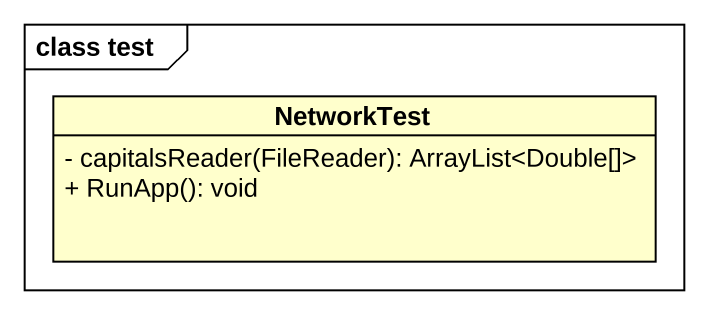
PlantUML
@startuml
mainframe class test
hide circle
hide empty members
skinparam classAttributeIconSize 0
class NetworkTest {
  - capitalsReader(FileReader): ArrayList<Double[]>
  + RunApp(): void
}
@enduml
